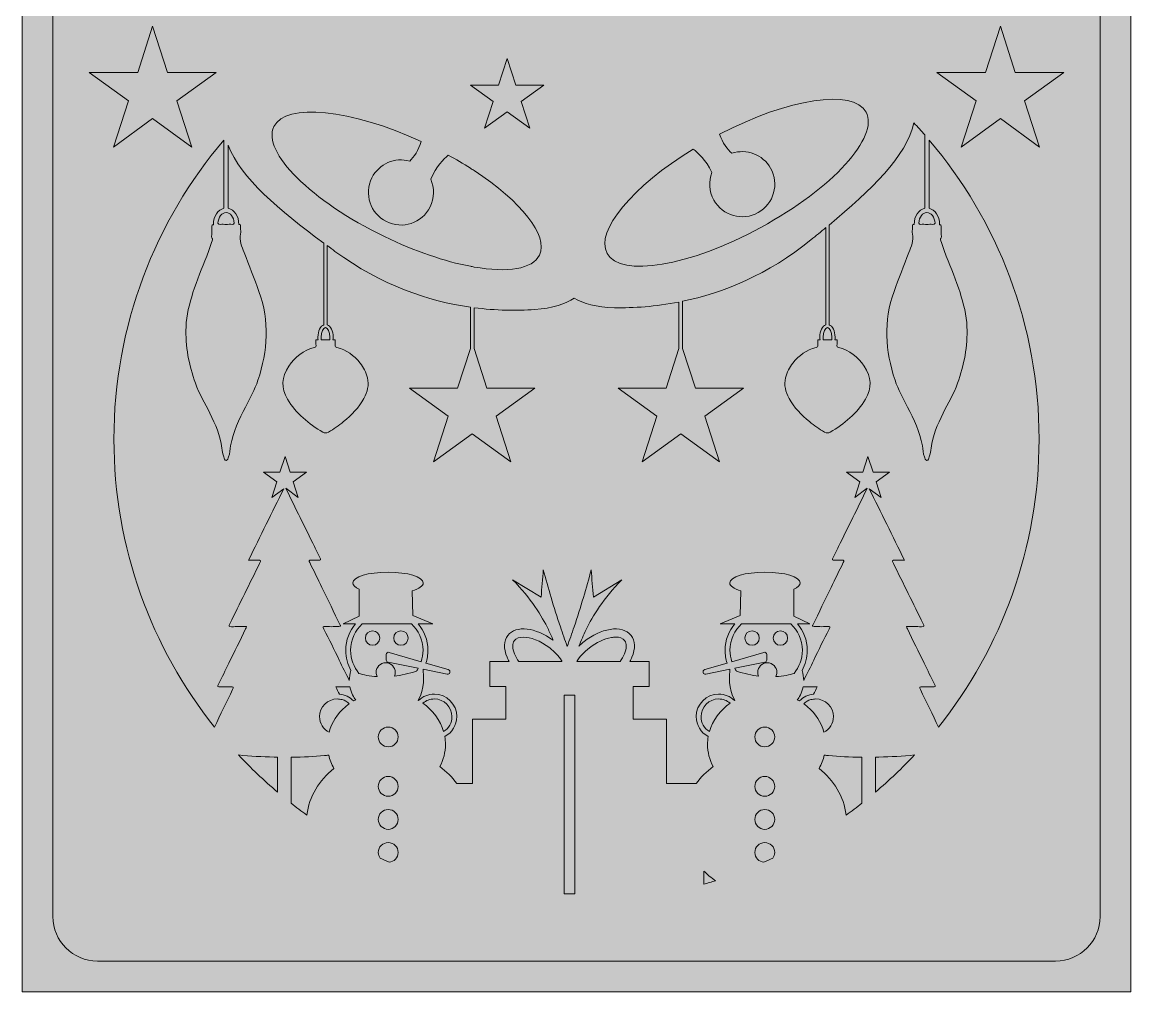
# Model space of a CAD drawing. Header units: centimetres. Extents: x 0.3 to 13.7, y -19.6 to -0.4.
# Drawn here: x 0.29 to 13.68, y -19.57 to -7.87 of the extents above; entities that cross this region are included whole.
import ezdxf

# ---------------------------------------------------------------- set-up
doc = ezdxf.new("R2010")
doc.units = ezdxf.units.CM
doc.header["$MEASUREMENT"] = 0
doc.layers.add('Layer 1', color=7, linetype='Continuous')

# ---------------------------------------------------------------- blocks, each defined once
blk = doc.blocks.new('block 2')
at = {"layer": 'Layer 1', "true_color": 0xe5c49d}
h = blk.add_hatch(color=31, dxfattribs=at)
h.dxf.hatch_style = 2
h.paths.add_polyline_path([(13.68, -19.572), (0.29, -19.572), (0.29, -0.443), (13.68, -0.443)])
at = {"layer": 'Layer 1', "lineweight": 0}
blk.add_lwpolyline([(13.68, -19.572), (0.29, -19.572), (0.29, -0.443), (13.68, -0.443), (13.68, -19.572)], dxfattribs=at)
blk = doc.blocks.new('block 3')
at = {"layer": 'Layer 1', "true_color": 0x6f3415}
h = blk.add_hatch(color=36, dxfattribs=at)
h.dxf.hatch_style = 2
edge = h.paths.add_edge_path()
edge.add_spline(control_points=[(4.522, -15.214), (4.474, -15.214), (4.435, -15.253), (4.435, -15.301), (4.435, -15.349), (4.474, -15.388), (4.522, -15.388), (4.57, -15.388), (4.609, -15.349), (4.609, -15.301), (4.609, -15.253), (4.57, -15.214), (4.522, -15.214)], knot_values=[0, 0, 0, 0, 1, 1, 1, 2, 2, 2, 3, 3, 3, 4, 4, 4, 4], degree=3, periodic=1)
h = blk.add_hatch(color=36, dxfattribs=at)
h.dxf.hatch_style = 2
edge = h.paths.add_edge_path()
edge.add_spline(control_points=[(4.865, -15.388), (4.913, -15.388), (4.952, -15.349), (4.952, -15.301), (4.952, -15.253), (4.913, -15.214), (4.865, -15.214), (4.817, -15.214), (4.778, -15.253), (4.778, -15.301), (4.778, -15.349), (4.817, -15.388), (4.865, -15.388)], knot_values=[0, 0, 0, 0, 1, 1, 1, 2, 2, 2, 3, 3, 3, 4, 4, 4, 4], degree=3, periodic=1)
h = blk.add_hatch(color=36, dxfattribs=at)
h.dxf.hatch_style = 2
edge = h.paths.add_edge_path()
edge.add_spline(control_points=[(9.105, -15.214), (9.057, -15.214), (9.018, -15.253), (9.018, -15.301), (9.018, -15.349), (9.057, -15.388), (9.105, -15.388), (9.153, -15.388), (9.192, -15.349), (9.192, -15.301), (9.192, -15.253), (9.153, -15.214), (9.105, -15.214)], knot_values=[0, 0, 0, 0, 1, 1, 1, 2, 2, 2, 3, 3, 3, 4, 4, 4, 4], degree=3, periodic=1)
h = blk.add_hatch(color=36, dxfattribs=at)
h.dxf.hatch_style = 2
edge = h.paths.add_edge_path()
edge.add_spline(control_points=[(9.448, -15.214), (9.4, -15.214), (9.361, -15.253), (9.361, -15.301), (9.361, -15.349), (9.4, -15.388), (9.448, -15.388), (9.496, -15.388), (9.535, -15.349), (9.535, -15.301), (9.535, -15.253), (9.496, -15.214), (9.448, -15.214)], knot_values=[0, 0, 0, 0, 1, 1, 1, 2, 2, 2, 3, 3, 3, 4, 4, 4, 4], degree=3, periodic=1)
at = {"layer": 'Layer 1', "lineweight": 0}
for points in [[(1.099, -8.472), (1.685, -8.472), (1.866, -7.914), (2.047, -8.472), (2.634, -8.472), (2.159, -8.816), (2.341, -9.374), (1.866, -9.029), (1.392, -9.374), (1.573, -8.816), (1.099, -8.472)], [(12.397, -8.816), (12.578, -9.374), (12.104, -9.029), (11.629, -9.374), (11.811, -8.816), (11.336, -8.472), (11.923, -8.472), (12.104, -7.914), (12.285, -8.472), (12.871, -8.472), (12.397, -8.816)], [(6.42, -9.144), (6.148, -8.946), (5.875, -9.144), (5.979, -8.823), (5.706, -8.625), (6.043, -8.625), (6.148, -8.304), (6.252, -8.625), (6.589, -8.625), (6.316, -8.823), (6.42, -9.144)], [(6.963, -18.388), (6.837, -18.388), (6.837, -15.992), (6.963, -15.992), (6.963, -18.388)]]:
    blk.add_lwpolyline(points, dxfattribs=at)
for points, knots in [([(12.77, -0.815), (12.77, -0.815), (1.2, -0.815), (1.2, -0.815), (0.903, -0.815), (0.661, -1.056), (0.661, -1.353), (0.661, -1.353), (0.661, -18.662), (0.661, -18.662), (0.661, -18.959), (0.903, -19.2), (1.2, -19.2), (1.2, -19.2), (12.77, -19.2), (12.77, -19.2), (13.067, -19.2), (13.309, -18.959), (13.309, -18.662), (13.309, -18.662), (13.309, -1.353), (13.309, -1.353), (13.309, -1.056), (13.067, -0.815), (12.77, -0.815)], [0, 0, 0, 0, 1, 1, 1, 2, 2, 2, 3, 3, 3, 4, 4, 4, 5, 5, 5, 6, 6, 6, 7, 7, 7, 8, 8, 8, 8]), ([(9.212, -10.343), (8.348, -10.814), (7.516, -10.954), (7.354, -10.656), (7.206, -10.386), (7.662, -9.847), (8.394, -9.398), (8.453, -9.441), (8.546, -9.527), (8.62, -9.679), (8.579, -9.785), (8.584, -9.907), (8.644, -10.013), (8.751, -10.203), (8.99, -10.27), (9.179, -10.163), (9.369, -10.057), (9.436, -9.817), (9.33, -9.628), (9.235, -9.461), (9.037, -9.389), (8.862, -9.448), (8.812, -9.4), (8.747, -9.322), (8.713, -9.218), (9.544, -8.785), (10.325, -8.664), (10.482, -8.952), (10.644, -9.249), (10.075, -9.873), (9.212, -10.343)], [0, 0, 0, 0, 1, 1, 1, 2, 2, 2, 3, 3, 3, 4, 4, 4, 5, 5, 5, 6, 6, 6, 7, 7, 7, 8, 8, 8, 9, 9, 9, 10, 10, 10, 10]), ([(3.33, -9.126), (3.472, -8.831), (4.258, -8.913), (5.109, -9.305), (5.08, -9.411), (5.019, -9.492), (4.971, -9.542), (4.793, -9.492), (4.599, -9.573), (4.513, -9.745), (4.416, -9.939), (4.495, -10.175), (4.689, -10.272), (4.883, -10.37), (5.119, -10.291), (5.216, -10.096), (5.271, -9.988), (5.27, -9.865), (5.224, -9.762), (5.291, -9.606), (5.38, -9.516), (5.436, -9.47), (5.529, -9.521), (5.619, -9.574), (5.703, -9.627), (5.718, -9.637), (5.733, -9.647), (5.748, -9.657), (6.317, -10.029), (6.651, -10.44), (6.537, -10.676), (6.454, -10.848), (6.153, -10.891), (5.748, -10.821), (5.733, -10.818), (5.718, -10.815), (5.703, -10.812), (5.397, -10.754), (5.035, -10.632), (4.666, -10.454), (3.78, -10.026), (3.182, -9.431), (3.33, -9.126)], [0, 0, 0, 0, 1, 1, 1, 2, 2, 2, 3, 3, 3, 4, 4, 4, 5, 5, 5, 6, 6, 6, 7, 7, 7, 8, 8, 8, 9, 9, 9, 10, 10, 10, 11, 11, 11, 12, 12, 12, 13, 13, 13, 14, 14, 14, 14]), ([(11.358, -16.375), (11.285, -16.224), (11.212, -16.073), (11.138, -15.923), (11.124, -15.894), (11.132, -15.888), (11.16, -15.89), (11.203, -15.891), (11.245, -15.889), (11.287, -15.891), (11.317, -15.892), (11.325, -15.887), (11.309, -15.857), (11.266, -15.773), (11.226, -15.689), (11.185, -15.605), (11.116, -15.466), (11.048, -15.327), (10.981, -15.188), (10.977, -15.182), (10.975, -15.175), (10.97, -15.163), (11.033, -15.163), (11.092, -15.161), (11.152, -15.164), (11.187, -15.165), (11.185, -15.154), (11.172, -15.128), (11.052, -14.885), (10.932, -14.642), (10.812, -14.399), (10.794, -14.362), (10.794, -14.362), (10.835, -14.361), (10.835, -14.361), (10.946, -14.361), (10.946, -14.361), (10.803, -14.07), (10.662, -13.783), (10.521, -13.497), (10.521, -13.497), (10.666, -13.602), (10.666, -13.602), (10.666, -13.602), (10.605, -13.413), (10.605, -13.413), (10.605, -13.413), (10.766, -13.297), (10.766, -13.297), (10.766, -13.297), (10.567, -13.297), (10.567, -13.297), (10.567, -13.297), (10.505, -13.107), (10.505, -13.107), (10.505, -13.107), (10.444, -13.297), (10.444, -13.297), (10.444, -13.297), (10.245, -13.297), (10.245, -13.297), (10.245, -13.297), (10.406, -13.413), (10.406, -13.413), (10.406, -13.413), (10.345, -13.602), (10.345, -13.602), (10.345, -13.602), (10.496, -13.492), (10.496, -13.492), (10.496, -13.493), (10.495, -13.495), (10.494, -13.496), (10.379, -13.73), (10.265, -13.964), (10.149, -14.197), (10.128, -14.242), (10.107, -14.286), (10.084, -14.33), (10.072, -14.353), (10.072, -14.364), (10.103, -14.362), (10.132, -14.36), (10.161, -14.362), (10.19, -14.361), (10.215, -14.36), (10.218, -14.368), (10.207, -14.39), (10.157, -14.49), (10.108, -14.59), (10.059, -14.69), (9.986, -14.841), (9.913, -14.993), (9.84, -15.144), (9.837, -15.148), (9.836, -15.152), (9.834, -15.159), (9.896, -15.163), (9.955, -15.165), (10.015, -15.161), (10.049, -15.159), (10.051, -15.163), (10.035, -15.193), (9.972, -15.317), (9.91, -15.442), (9.851, -15.567), (9.812, -15.65), (9.771, -15.731), (9.729, -15.812), (9.728, -15.775), (9.722, -15.735), (9.709, -15.691), (9.749, -15.62), (9.772, -15.537), (9.772, -15.448), (9.772, -15.326), (9.727, -15.214), (9.654, -15.128), (9.654, -15.128), (9.802, -15.128), (9.802, -15.128), (9.802, -15.128), (9.609, -15.035), (9.609, -15.035), (9.609, -15.035), (9.609, -14.711), (9.609, -14.711), (9.659, -14.689), (9.688, -14.663), (9.688, -14.635), (9.688, -14.563), (9.497, -14.505), (9.261, -14.505), (9.026, -14.505), (8.835, -14.563), (8.835, -14.635), (8.835, -14.673), (8.887, -14.707), (8.97, -14.73), (8.97, -14.73), (8.963, -15.029), (8.963, -15.029), (8.963, -15.029), (8.72, -15.128), (8.72, -15.128), (8.72, -15.128), (8.898, -15.128), (8.898, -15.128), (8.824, -15.214), (8.779, -15.326), (8.779, -15.448), (8.779, -15.502), (8.788, -15.554), (8.804, -15.603), (8.804, -15.603), (8.533, -15.682), (8.533, -15.682), (8.518, -15.687), (8.51, -15.703), (8.515, -15.718), (8.52, -15.731), (8.533, -15.738), (8.546, -15.736), (8.546, -15.736), (8.836, -15.678), (8.836, -15.678), (8.837, -15.679), (8.837, -15.681), (8.838, -15.682), (8.832, -15.731), (8.815, -15.919), (8.897, -16.052), (8.895, -16.053), (8.894, -16.054), (8.892, -16.054), (8.842, -16.005), (8.774, -15.977), (8.702, -15.977), (8.553, -15.977), (8.43, -16.099), (8.43, -16.249), (8.43, -16.351), (8.488, -16.443), (8.577, -16.49), (8.571, -16.521), (8.568, -16.552), (8.568, -16.585), (8.568, -16.678), (8.591, -16.77), (8.635, -16.853), (8.556, -16.91), (8.487, -16.979), (8.432, -17.055), (8.432, -17.055), (8.071, -17.055), (8.071, -17.055), (8.071, -17.055), (8.071, -16.28), (8.071, -16.28), (8.071, -16.28), (7.668, -16.28), (7.668, -16.28), (7.668, -16.28), (7.668, -15.884), (7.668, -15.884), (7.668, -15.884), (7.863, -15.884), (7.863, -15.884), (7.863, -15.884), (7.863, -15.584), (7.863, -15.584), (7.863, -15.584), (7.628, -15.584), (7.628, -15.584), (7.638, -15.567), (7.647, -15.55), (7.654, -15.532), (7.699, -15.428), (7.695, -15.334), (7.644, -15.268), (7.592, -15.203), (7.502, -15.177), (7.39, -15.196), (7.288, -15.213), (7.177, -15.265), (7.078, -15.343), (7.056, -15.36), (7.034, -15.379), (7.014, -15.399), (7.041, -15.333), (7.07, -15.264), (7.102, -15.198), (7.181, -15.035), (7.31, -14.822), (7.533, -14.597), (7.533, -14.597), (7.189, -14.807), (7.189, -14.807), (7.18, -14.696), (7.171, -14.586), (7.162, -14.476), (7.105, -14.695), (7.037, -14.925), (6.956, -15.164), (6.929, -15.245), (6.901, -15.325), (6.873, -15.402), (6.845, -15.325), (6.817, -15.245), (6.79, -15.164), (6.71, -14.925), (6.642, -14.695), (6.584, -14.476), (6.575, -14.586), (6.566, -14.696), (6.557, -14.807), (6.557, -14.807), (6.214, -14.597), (6.214, -14.597), (6.436, -14.822), (6.566, -15.035), (6.645, -15.198), (6.665, -15.241), (6.685, -15.285), (6.703, -15.328), (6.492, -15.171), (6.255, -15.144), (6.157, -15.268), (6.105, -15.334), (6.102, -15.428), (6.147, -15.532), (6.154, -15.55), (6.163, -15.567), (6.173, -15.584), (6.173, -15.584), (5.937, -15.584), (5.937, -15.584), (5.937, -15.584), (5.937, -15.884), (5.937, -15.884), (5.937, -15.884), (6.133, -15.884), (6.133, -15.884), (6.133, -15.884), (6.133, -16.28), (6.133, -16.28), (6.133, -16.28), (5.73, -16.28), (5.73, -16.28), (5.73, -16.28), (5.73, -17.055), (5.73, -17.055), (5.73, -17.055), (5.538, -17.055), (5.538, -17.055), (5.483, -16.979), (5.414, -16.91), (5.335, -16.853), (5.379, -16.77), (5.402, -16.678), (5.402, -16.585), (5.402, -16.552), (5.399, -16.521), (5.393, -16.49), (5.482, -16.443), (5.54, -16.351), (5.54, -16.249), (5.54, -16.099), (5.417, -15.977), (5.268, -15.977), (5.196, -15.977), (5.128, -16.005), (5.078, -16.054), (5.076, -16.054), (5.075, -16.053), (5.073, -16.052), (5.155, -15.919), (5.138, -15.731), (5.132, -15.682), (5.133, -15.681), (5.133, -15.679), (5.134, -15.678), (5.134, -15.678), (5.424, -15.736), (5.424, -15.736), (5.437, -15.738), (5.45, -15.731), (5.455, -15.718), (5.46, -15.703), (5.452, -15.687), (5.437, -15.682), (5.437, -15.682), (5.166, -15.603), (5.166, -15.603), (5.182, -15.554), (5.191, -15.502), (5.191, -15.448), (5.191, -15.326), (5.146, -15.214), (5.072, -15.128), (5.072, -15.128), (5.25, -15.128), (5.25, -15.128), (5.25, -15.128), (5.007, -15.029), (5.007, -15.029), (5.007, -15.029), (5, -14.73), (5, -14.73), (5.083, -14.707), (5.135, -14.673), (5.135, -14.635), (5.135, -14.563), (4.944, -14.505), (4.709, -14.505), (4.473, -14.505), (4.282, -14.563), (4.282, -14.635), (4.282, -14.663), (4.311, -14.689), (4.361, -14.711), (4.361, -14.711), (4.361, -15.035), (4.361, -15.035), (4.361, -15.035), (4.168, -15.128), (4.168, -15.128), (4.168, -15.128), (4.316, -15.128), (4.316, -15.128), (4.243, -15.214), (4.198, -15.326), (4.198, -15.448), (4.198, -15.537), (4.221, -15.62), (4.261, -15.691), (4.248, -15.735), (4.242, -15.775), (4.241, -15.812), (4.199, -15.731), (4.158, -15.65), (4.119, -15.567), (4.06, -15.442), (3.998, -15.317), (3.935, -15.193), (3.919, -15.163), (3.921, -15.159), (3.955, -15.161), (4.015, -15.165), (4.074, -15.163), (4.136, -15.159), (4.134, -15.152), (4.133, -15.148), (4.13, -15.144), (4.057, -14.993), (3.984, -14.841), (3.911, -14.69), (3.862, -14.59), (3.813, -14.49), (3.763, -14.39), (3.752, -14.368), (3.755, -14.36), (3.78, -14.361), (3.809, -14.362), (3.838, -14.36), (3.867, -14.362), (3.898, -14.364), (3.898, -14.353), (3.886, -14.33), (3.863, -14.286), (3.842, -14.242), (3.821, -14.197), (3.705, -13.964), (3.591, -13.73), (3.476, -13.496), (3.475, -13.495), (3.474, -13.493), (3.474, -13.492), (3.474, -13.492), (3.625, -13.602), (3.625, -13.602), (3.625, -13.602), (3.564, -13.413), (3.564, -13.413), (3.564, -13.413), (3.725, -13.297), (3.725, -13.297), (3.725, -13.297), (3.526, -13.297), (3.526, -13.297), (3.526, -13.297), (3.465, -13.107), (3.465, -13.107), (3.465, -13.107), (3.403, -13.297), (3.403, -13.297), (3.403, -13.297), (3.204, -13.297), (3.204, -13.297), (3.204, -13.297), (3.365, -13.413), (3.365, -13.413), (3.365, -13.413), (3.304, -13.602), (3.304, -13.602), (3.304, -13.602), (3.449, -13.497), (3.449, -13.497), (3.308, -13.783), (3.167, -14.07), (3.024, -14.361), (3.024, -14.361), (3.135, -14.361), (3.135, -14.361), (3.176, -14.362), (3.176, -14.362), (3.158, -14.399), (3.038, -14.642), (2.918, -14.885), (2.798, -15.128), (2.785, -15.154), (2.783, -15.165), (2.818, -15.164), (2.878, -15.161), (2.937, -15.163), (3, -15.163), (2.995, -15.175), (2.993, -15.182), (2.989, -15.188), (2.922, -15.327), (2.854, -15.466), (2.785, -15.605), (2.744, -15.689), (2.704, -15.773), (2.661, -15.857), (2.645, -15.887), (2.653, -15.892), (2.683, -15.891), (2.725, -15.889), (2.767, -15.891), (2.81, -15.89), (2.838, -15.888), (2.846, -15.894), (2.832, -15.923), (2.758, -16.073), (2.685, -16.224), (2.612, -16.375), (1.852, -15.42), (1.398, -14.212), (1.398, -12.9), (1.398, -11.524), (1.898, -10.263), (2.726, -9.288), (2.726, -9.288), (2.726, -10.112), (2.726, -10.112), (2.654, -10.129), (2.599, -10.209), (2.599, -10.306), (2.599, -10.306), (2.599, -10.31), (2.599, -10.31), (2.586, -10.312), (2.58, -10.318), (2.58, -10.336), (2.581, -10.376), (2.579, -10.415), (2.578, -10.455), (2.578, -10.46), (2.579, -10.468), (2.582, -10.471), (2.594, -10.481), (2.59, -10.492), (2.586, -10.503), (2.563, -10.566), (2.544, -10.629), (2.519, -10.691), (2.459, -10.835), (2.401, -10.981), (2.353, -11.13), (2.311, -11.264), (2.273, -11.4), (2.269, -11.542), (2.261, -11.777), (2.303, -12.004), (2.382, -12.225), (2.428, -12.352), (2.498, -12.467), (2.558, -12.587), (2.624, -12.721), (2.682, -12.858), (2.703, -13.007), (2.708, -13.043), (2.711, -13.079), (2.724, -13.113), (2.73, -13.13), (2.734, -13.156), (2.754, -13.155), (2.774, -13.154), (2.778, -13.129), (2.784, -13.112), (2.799, -13.069), (2.801, -13.024), (2.808, -12.979), (2.837, -12.811), (2.91, -12.66), (2.986, -12.511), (3.041, -12.405), (3.1, -12.302), (3.138, -12.188), (3.257, -11.832), (3.279, -11.476), (3.15, -11.116), (3.093, -10.958), (3.031, -10.803), (2.971, -10.646), (2.944, -10.574), (2.908, -10.503), (2.928, -10.42), (2.933, -10.397), (2.928, -10.372), (2.928, -10.348), (2.928, -10.311), (2.929, -10.306), (2.907, -10.306), (2.907, -10.306), (2.907, -10.306), (2.907, -10.306), (2.907, -10.209), (2.852, -10.128), (2.78, -10.112), (2.78, -10.112), (2.78, -9.35), (2.78, -9.35), (2.929, -9.75), (3.394, -10.132), (3.935, -10.534), (3.935, -10.534), (3.935, -11.518), (3.935, -11.518), (3.893, -11.532), (3.862, -11.593), (3.862, -11.667), (3.862, -11.679), (3.863, -11.689), (3.864, -11.7), (3.864, -11.7), (3.839, -11.7), (3.839, -11.7), (3.838, -11.703), (3.838, -11.706), (3.838, -11.71), (3.839, -11.729), (3.838, -11.749), (3.839, -11.769), (3.839, -11.782), (3.835, -11.787), (3.822, -11.791), (3.689, -11.827), (3.585, -11.904), (3.509, -12.019), (3.424, -12.149), (3.414, -12.282), (3.495, -12.417), (3.597, -12.588), (3.752, -12.717), (3.922, -12.815), (3.945, -12.828), (3.965, -12.826), (3.988, -12.814), (4.054, -12.778), (4.115, -12.734), (4.172, -12.687), (4.269, -12.607), (4.357, -12.519), (4.417, -12.407), (4.459, -12.329), (4.482, -12.247), (4.46, -12.157), (4.444, -12.092), (4.413, -12.033), (4.372, -11.98), (4.299, -11.886), (4.206, -11.823), (4.091, -11.793), (4.075, -11.788), (4.067, -11.782), (4.07, -11.764), (4.071, -11.746), (4.069, -11.728), (4.07, -11.711), (4.07, -11.707), (4.07, -11.703), (4.07, -11.7), (4.07, -11.7), (4.044, -11.7), (4.044, -11.7), (4.045, -11.689), (4.046, -11.679), (4.046, -11.667), (4.046, -11.593), (4.015, -11.532), (3.973, -11.518), (3.973, -11.518), (3.973, -10.562), (3.973, -10.562), (4.005, -10.585), (4.036, -10.608), (4.068, -10.632), (4.63, -11.044), (5.198, -11.233), (5.703, -11.306), (5.703, -11.306), (5.703, -11.804), (5.703, -11.804), (5.703, -11.804), (5.547, -12.283), (5.547, -12.283), (5.547, -12.283), (4.97, -12.283), (4.97, -12.283), (4.97, -12.283), (5.437, -12.623), (5.437, -12.623), (5.437, -12.623), (5.259, -13.172), (5.259, -13.172), (5.259, -13.172), (5.725, -12.833), (5.725, -12.833), (5.725, -12.833), (6.193, -13.172), (6.193, -13.172), (6.193, -13.172), (6.014, -12.623), (6.014, -12.623), (6.014, -12.623), (6.482, -12.283), (6.482, -12.283), (6.482, -12.283), (5.904, -12.283), (5.904, -12.283), (5.904, -12.283), (5.748, -11.804), (5.748, -11.804), (5.748, -11.804), (5.748, -11.312), (5.748, -11.312), (6.014, -11.347), (6.262, -11.349), (6.48, -11.335), (6.699, -11.32), (6.853, -11.267), (6.958, -11.196), (7.066, -11.262), (7.223, -11.308), (7.442, -11.312), (7.675, -11.316), (7.939, -11.299), (8.222, -11.244), (8.222, -11.244), (8.222, -11.804), (8.222, -11.804), (8.222, -11.804), (8.066, -12.283), (8.066, -12.283), (8.066, -12.283), (7.488, -12.283), (7.488, -12.283), (7.488, -12.283), (7.956, -12.623), (7.956, -12.623), (7.956, -12.623), (7.777, -13.172), (7.777, -13.172), (7.777, -13.172), (8.245, -12.833), (8.245, -12.833), (8.245, -12.833), (8.711, -13.172), (8.711, -13.172), (8.711, -13.172), (8.533, -12.623), (8.533, -12.623), (8.533, -12.623), (9, -12.283), (9, -12.283), (9, -12.283), (8.423, -12.283), (8.423, -12.283), (8.423, -12.283), (8.267, -11.804), (8.267, -11.804), (8.267, -11.804), (8.267, -11.235), (8.267, -11.235), (8.755, -11.133), (9.294, -10.916), (9.817, -10.492), (9.878, -10.443), (9.938, -10.394), (9.997, -10.345), (9.997, -10.345), (9.997, -11.518), (9.997, -11.518), (9.955, -11.532), (9.924, -11.593), (9.924, -11.667), (9.924, -11.679), (9.925, -11.689), (9.926, -11.7), (9.926, -11.7), (9.9, -11.7), (9.9, -11.7), (9.9, -11.703), (9.9, -11.707), (9.9, -11.711), (9.901, -11.728), (9.899, -11.746), (9.9, -11.764), (9.903, -11.782), (9.895, -11.788), (9.879, -11.793), (9.764, -11.823), (9.671, -11.886), (9.598, -11.98), (9.557, -12.033), (9.526, -12.092), (9.51, -12.157), (9.488, -12.247), (9.511, -12.329), (9.553, -12.407), (9.613, -12.519), (9.701, -12.607), (9.798, -12.687), (9.855, -12.734), (9.916, -12.778), (9.982, -12.814), (10.005, -12.826), (10.025, -12.828), (10.048, -12.815), (10.218, -12.717), (10.373, -12.588), (10.475, -12.417), (10.556, -12.282), (10.546, -12.149), (10.461, -12.019), (10.385, -11.904), (10.281, -11.827), (10.148, -11.791), (10.135, -11.787), (10.131, -11.782), (10.131, -11.769), (10.132, -11.749), (10.131, -11.729), (10.132, -11.71), (10.132, -11.706), (10.132, -11.703), (10.131, -11.7), (10.131, -11.7), (10.106, -11.7), (10.106, -11.7), (10.107, -11.689), (10.108, -11.679), (10.108, -11.667), (10.108, -11.593), (10.077, -11.532), (10.035, -11.518), (10.035, -11.518), (10.035, -10.314), (10.035, -10.314), (10.545, -9.89), (10.967, -9.488), (11.06, -9.082), (11.105, -9.129), (11.148, -9.177), (11.19, -9.226), (11.19, -9.226), (11.19, -10.112), (11.19, -10.112), (11.118, -10.128), (11.063, -10.209), (11.063, -10.306), (11.063, -10.306), (11.063, -10.306), (11.063, -10.306), (11.041, -10.306), (11.042, -10.311), (11.042, -10.348), (11.042, -10.372), (11.037, -10.397), (11.042, -10.42), (11.062, -10.503), (11.026, -10.574), (10.999, -10.646), (10.939, -10.803), (10.877, -10.958), (10.82, -11.116), (10.691, -11.476), (10.713, -11.832), (10.832, -12.188), (10.87, -12.302), (10.929, -12.405), (10.984, -12.511), (11.06, -12.66), (11.133, -12.811), (11.162, -12.979), (11.169, -13.024), (11.171, -13.069), (11.186, -13.112), (11.192, -13.129), (11.196, -13.154), (11.216, -13.155), (11.236, -13.156), (11.24, -13.13), (11.246, -13.113), (11.259, -13.079), (11.262, -13.043), (11.267, -13.007), (11.288, -12.858), (11.346, -12.721), (11.412, -12.587), (11.472, -12.467), (11.542, -12.352), (11.588, -12.225), (11.667, -12.004), (11.709, -11.777), (11.701, -11.542), (11.697, -11.4), (11.659, -11.264), (11.617, -11.13), (11.569, -10.981), (11.511, -10.835), (11.451, -10.691), (11.426, -10.629), (11.407, -10.566), (11.384, -10.503), (11.38, -10.492), (11.376, -10.481), (11.388, -10.471), (11.391, -10.468), (11.392, -10.46), (11.392, -10.455), (11.391, -10.415), (11.389, -10.376), (11.39, -10.336), (11.39, -10.318), (11.384, -10.312), (11.371, -10.31), (11.371, -10.31), (11.371, -10.306), (11.371, -10.306), (11.371, -10.209), (11.316, -10.129), (11.244, -10.112), (11.244, -10.112), (11.244, -9.288), (11.244, -9.288), (12.072, -10.263), (12.572, -11.524), (12.572, -12.9), (12.572, -14.212), (12.118, -15.42), (11.358, -16.375)], [0, 0, 0, 0, 1, 1, 1, 2, 2, 2, 3, 3, 3, 4, 4, 4, 5, 5, 5, 6, 6, 6, 7, 7, 7, 8, 8, 8, 9, 9, 9, 10, 10, 10, 11, 11, 11, 12, 12, 12, 13, 13, 13, 14, 14, 14, 15, 15, 15, 16, 16, 16, 17, 17, 17, 18, 18, 18, 19, 19, 19, 20, 20, 20, 21, 21, 21, 22, 22, 22, 23, 23, 23, 24, 24, 24, 25, 25, 25, 26, 26, 26, 27, 27, 27, 28, 28, 28, 29, 29, 29, 30, 30, 30, 31, 31, 31, 32, 32, 32, 33, 33, 33, 34, 34, 34, 35, 35, 35, 36, 36, 36, 37, 37, 37, 38, 38, 38, 39, 39, 39, 40, 40, 40, 41, 41, 41, 42, 42, 42, 43, 43, 43, 44, 44, 44, 45, 45, 45, 46, 46, 46, 47, 47, 47, 48, 48, 48, 49, 49, 49, 50, 50, 50, 51, 51, 51, 52, 52, 52, 53, 53, 53, 54, 54, 54, 55, 55, 55, 56, 56, 56, 57, 57, 57, 58, 58, 58, 59, 59, 59, 60, 60, 60, 61, 61, 61, 62, 62, 62, 63, 63, 63, 64, 64, 64, 65, 65, 65, 66, 66, 66, 67, 67, 67, 68, 68, 68, 69, 69, 69, 70, 70, 70, 71, 71, 71, 72, 72, 72, 73, 73, 73, 74, 74, 74, 75, 75, 75, 76, 76, 76, 77, 77, 77, 78, 78, 78, 79, 79, 79, 80, 80, 80, 81, 81, 81, 82, 82, 82, 83, 83, 83, 84, 84, 84, 85, 85, 85, 86, 86, 86, 87, 87, 87, 88, 88, 88, 89, 89, 89, 90, 90, 90, 91, 91, 91, 92, 92, 92, 93, 93, 93, 94, 94, 94, 95, 95, 95, 96, 96, 96, 97, 97, 97, 98, 98, 98, 99, 99, 99, 100, 100, 100, 101, 101, 101, 102, 102, 102, 103, 103, 103, 104, 104, 104, 105, 105, 105, 106, 106, 106, 107, 107, 107, 108, 108, 108, 109, 109, 109, 110, 110, 110, 111, 111, 111, 112, 112, 112, 113, 113, 113, 114, 114, 114, 115, 115, 115, 116, 116, 116, 117, 117, 117, 118, 118, 118, 119, 119, 119, 120, 120, 120, 121, 121, 121, 122, 122, 122, 123, 123, 123, 124, 124, 124, 125, 125, 125, 126, 126, 126, 127, 127, 127, 128, 128, 128, 129, 129, 129, 130, 130, 130, 131, 131, 131, 132, 132, 132, 133, 133, 133, 134, 134, 134, 135, 135, 135, 136, 136, 136, 137, 137, 137, 138, 138, 138, 139, 139, 139, 140, 140, 140, 141, 141, 141, 142, 142, 142, 143, 143, 143, 144, 144, 144, 145, 145, 145, 146, 146, 146, 147, 147, 147, 148, 148, 148, 149, 149, 149, 150, 150, 150, 151, 151, 151, 152, 152, 152, 153, 153, 153, 154, 154, 154, 155, 155, 155, 156, 156, 156, 157, 157, 157, 158, 158, 158, 159, 159, 159, 160, 160, 160, 161, 161, 161, 162, 162, 162, 163, 163, 163, 164, 164, 164, 165, 165, 165, 166, 166, 166, 167, 167, 167, 168, 168, 168, 169, 169, 169, 170, 170, 170, 171, 171, 171, 172, 172, 172, 173, 173, 173, 174, 174, 174, 175, 175, 175, 176, 176, 176, 177, 177, 177, 178, 178, 178, 179, 179, 179, 180, 180, 180, 181, 181, 181, 182, 182, 182, 183, 183, 183, 184, 184, 184, 185, 185, 185, 186, 186, 186, 187, 187, 187, 188, 188, 188, 189, 189, 189, 190, 190, 190, 191, 191, 191, 192, 192, 192, 193, 193, 193, 194, 194, 194, 195, 195, 195, 196, 196, 196, 197, 197, 197, 198, 198, 198, 199, 199, 199, 200, 200, 200, 201, 201, 201, 202, 202, 202, 203, 203, 203, 204, 204, 204, 205, 205, 205, 206, 206, 206, 207, 207, 207, 208, 208, 208, 209, 209, 209, 210, 210, 210, 211, 211, 211, 212, 212, 212, 213, 213, 213, 214, 214, 214, 215, 215, 215, 216, 216, 216, 217, 217, 217, 218, 218, 218, 219, 219, 219, 220, 220, 220, 221, 221, 221, 222, 222, 222, 223, 223, 223, 224, 224, 224, 225, 225, 225, 226, 226, 226, 227, 227, 227, 228, 228, 228, 229, 229, 229, 230, 230, 230, 231, 231, 231, 232, 232, 232, 233, 233, 233, 234, 234, 234, 235, 235, 235, 236, 236, 236, 237, 237, 237, 238, 238, 238, 239, 239, 239, 240, 240, 240, 241, 241, 241, 242, 242, 242, 243, 243, 243, 244, 244, 244, 245, 245, 245, 246, 246, 246, 247, 247, 247, 248, 248, 248, 249, 249, 249, 250, 250, 250, 251, 251, 251, 252, 252, 252, 253, 253, 253, 254, 254, 254, 255, 255, 255, 256, 256, 256, 257, 257, 257, 258, 258, 258, 259, 259, 259, 260, 260, 260, 261, 261, 261, 262, 262, 262, 263, 263, 263, 264, 264, 264, 265, 265, 265, 266, 266, 266, 267, 267, 267, 268, 268, 268, 269, 269, 269, 270, 270, 270, 271, 271, 271, 272, 272, 272, 273, 273, 273, 274, 274, 274, 275, 275, 275, 276, 276, 276, 277, 277, 277, 278, 278, 278, 279, 279, 279, 280, 280, 280, 281, 281, 281, 282, 282, 282, 283, 283, 283, 284, 284, 284, 285, 285, 285, 286, 286, 286, 287, 287, 287, 288, 288, 288, 289, 289, 289, 290, 290, 290, 291, 291, 291, 292, 292, 292, 293, 293, 293, 294, 294, 294, 295, 295, 295, 296, 296, 296, 297, 297, 297, 298, 298, 298, 299, 299, 299, 300, 300, 300, 301, 301, 301, 301]), ([(2.684, -10.306), (2.669, -10.306), (2.66, -10.302), (2.654, -10.293), (2.659, -10.22), (2.701, -10.163), (2.753, -10.163), (2.805, -10.163), (2.847, -10.219), (2.852, -10.291), (2.847, -10.301), (2.841, -10.307), (2.828, -10.306), (2.803, -10.305), (2.778, -10.306), (2.753, -10.306), (2.753, -10.306), (2.753, -10.306), (2.753, -10.306), (2.73, -10.306), (2.707, -10.305), (2.684, -10.306)], [0, 0, 0, 0, 1, 1, 1, 2, 2, 2, 3, 3, 3, 4, 4, 4, 5, 5, 5, 6, 6, 6, 7, 7, 7, 7]), ([(11.316, -10.293), (11.31, -10.302), (11.301, -10.306), (11.286, -10.306), (11.263, -10.305), (11.24, -10.306), (11.217, -10.306), (11.217, -10.306), (11.217, -10.306), (11.217, -10.306), (11.192, -10.306), (11.167, -10.305), (11.142, -10.306), (11.129, -10.307), (11.123, -10.301), (11.118, -10.291), (11.123, -10.219), (11.165, -10.163), (11.217, -10.163), (11.269, -10.163), (11.311, -10.22), (11.316, -10.293)], [0, 0, 0, 0, 1, 1, 1, 2, 2, 2, 3, 3, 3, 4, 4, 4, 5, 5, 5, 6, 6, 6, 7, 7, 7, 7]), ([(4.007, -11.667), (4.007, -11.679), (4.006, -11.69), (4.005, -11.7), (4.005, -11.7), (3.903, -11.7), (3.903, -11.7), (3.902, -11.69), (3.9, -11.679), (3.9, -11.667), (3.9, -11.602), (3.929, -11.553), (3.954, -11.553), (3.979, -11.553), (4.007, -11.602), (4.007, -11.667)], [0, 0, 0, 0, 1, 1, 1, 2, 2, 2, 3, 3, 3, 4, 4, 4, 5, 5, 5, 5]), ([(10.07, -11.667), (10.07, -11.679), (10.068, -11.69), (10.067, -11.7), (10.067, -11.7), (9.965, -11.7), (9.965, -11.7), (9.964, -11.69), (9.963, -11.679), (9.963, -11.667), (9.963, -11.602), (9.991, -11.553), (10.016, -11.553), (10.041, -11.553), (10.07, -11.602), (10.07, -11.667)], [0, 0, 0, 0, 1, 1, 1, 2, 2, 2, 3, 3, 3, 4, 4, 4, 5, 5, 5, 5]), ([(4.786, -15.76), (4.793, -15.746), (4.796, -15.731), (4.796, -15.715), (4.796, -15.651), (4.744, -15.599), (4.681, -15.599), (4.617, -15.599), (4.565, -15.651), (4.565, -15.715), (4.565, -15.733), (4.57, -15.751), (4.578, -15.766), (4.486, -15.76), (4.411, -15.744), (4.357, -15.727), (4.295, -15.651), (4.257, -15.554), (4.257, -15.448), (4.257, -15.322), (4.311, -15.208), (4.397, -15.128), (4.397, -15.128), (4.991, -15.128), (4.991, -15.128), (5.078, -15.208), (5.132, -15.322), (5.132, -15.448), (5.132, -15.497), (5.124, -15.543), (5.109, -15.586), (5.109, -15.586), (4.723, -15.473), (4.723, -15.473), (4.706, -15.468), (4.688, -15.481), (4.688, -15.499), (4.688, -15.499), (4.687, -15.566), (4.687, -15.566), (4.687, -15.579), (4.696, -15.591), (4.709, -15.593), (4.709, -15.593), (5.074, -15.666), (5.074, -15.666), (5.067, -15.677), (5.06, -15.688), (5.053, -15.699), (4.957, -15.731), (4.868, -15.751), (4.786, -15.76)], [0, 0, 0, 0, 1, 1, 1, 2, 2, 2, 3, 3, 3, 4, 4, 4, 5, 5, 5, 6, 6, 6, 7, 7, 7, 8, 8, 8, 9, 9, 9, 10, 10, 10, 11, 11, 11, 12, 12, 12, 13, 13, 13, 14, 14, 14, 15, 15, 15, 16, 16, 16, 17, 17, 17, 17]), ([(9.392, -15.766), (9.4, -15.751), (9.405, -15.733), (9.405, -15.715), (9.405, -15.651), (9.353, -15.599), (9.289, -15.599), (9.226, -15.599), (9.174, -15.651), (9.174, -15.715), (9.174, -15.731), (9.177, -15.746), (9.184, -15.76), (9.102, -15.751), (9.013, -15.731), (8.917, -15.699), (8.91, -15.688), (8.903, -15.677), (8.896, -15.666), (8.896, -15.666), (9.261, -15.593), (9.261, -15.593), (9.274, -15.591), (9.283, -15.579), (9.283, -15.566), (9.283, -15.566), (9.282, -15.499), (9.282, -15.499), (9.282, -15.481), (9.264, -15.468), (9.247, -15.473), (9.247, -15.473), (8.861, -15.586), (8.861, -15.586), (8.846, -15.543), (8.838, -15.497), (8.838, -15.448), (8.838, -15.322), (8.892, -15.208), (8.979, -15.128), (8.979, -15.128), (9.573, -15.128), (9.573, -15.128), (9.659, -15.208), (9.713, -15.322), (9.713, -15.448), (9.713, -15.554), (9.675, -15.651), (9.613, -15.727), (9.559, -15.744), (9.484, -15.76), (9.392, -15.766)], [0, 0, 0, 0, 1, 1, 1, 2, 2, 2, 3, 3, 3, 4, 4, 4, 5, 5, 5, 6, 6, 6, 7, 7, 7, 8, 8, 8, 9, 9, 9, 10, 10, 10, 11, 11, 11, 12, 12, 12, 13, 13, 13, 14, 14, 14, 15, 15, 15, 16, 16, 16, 17, 17, 17, 17]), ([(4.522, -15.214), (4.474, -15.214), (4.435, -15.253), (4.435, -15.301), (4.435, -15.349), (4.474, -15.388), (4.522, -15.388), (4.57, -15.388), (4.609, -15.349), (4.609, -15.301), (4.609, -15.253), (4.57, -15.214), (4.522, -15.214)], [0, 0, 0, 0, 1, 1, 1, 2, 2, 2, 3, 3, 3, 4, 4, 4, 4]), ([(4.865, -15.388), (4.913, -15.388), (4.952, -15.349), (4.952, -15.301), (4.952, -15.253), (4.913, -15.214), (4.865, -15.214), (4.817, -15.214), (4.778, -15.253), (4.778, -15.301), (4.778, -15.349), (4.817, -15.388), (4.865, -15.388)], [0, 0, 0, 0, 1, 1, 1, 2, 2, 2, 3, 3, 3, 4, 4, 4, 4]), ([(9.105, -15.214), (9.057, -15.214), (9.018, -15.253), (9.018, -15.301), (9.018, -15.349), (9.057, -15.388), (9.105, -15.388), (9.153, -15.388), (9.192, -15.349), (9.192, -15.301), (9.192, -15.253), (9.153, -15.214), (9.105, -15.214)], [0, 0, 0, 0, 1, 1, 1, 2, 2, 2, 3, 3, 3, 4, 4, 4, 4]), ([(9.448, -15.214), (9.4, -15.214), (9.361, -15.253), (9.361, -15.301), (9.361, -15.349), (9.4, -15.388), (9.448, -15.388), (9.496, -15.388), (9.535, -15.349), (9.535, -15.301), (9.535, -15.253), (9.496, -15.214), (9.448, -15.214)], [0, 0, 0, 0, 1, 1, 1, 2, 2, 2, 3, 3, 3, 4, 4, 4, 4]), ([(6.805, -15.584), (6.805, -15.584), (6.29, -15.584), (6.29, -15.584), (6.268, -15.554), (6.251, -15.524), (6.238, -15.493), (6.208, -15.425), (6.207, -15.365), (6.235, -15.33), (6.256, -15.303), (6.294, -15.29), (6.344, -15.29), (6.429, -15.29), (6.546, -15.331), (6.661, -15.42), (6.719, -15.466), (6.768, -15.518), (6.804, -15.572), (6.805, -15.574), (6.807, -15.576), (6.808, -15.578), (6.807, -15.58), (6.806, -15.582), (6.805, -15.584)], [0, 0, 0, 0, 1, 1, 1, 2, 2, 2, 3, 3, 3, 4, 4, 4, 5, 5, 5, 6, 6, 6, 7, 7, 7, 8, 8, 8, 8]), ([(7.563, -15.493), (7.55, -15.524), (7.532, -15.554), (7.511, -15.584), (7.511, -15.584), (6.988, -15.584), (6.988, -15.584), (7.024, -15.526), (7.077, -15.47), (7.14, -15.42), (7.226, -15.353), (7.32, -15.308), (7.406, -15.294), (7.424, -15.291), (7.442, -15.289), (7.457, -15.289), (7.507, -15.289), (7.545, -15.303), (7.566, -15.33), (7.593, -15.365), (7.593, -15.425), (7.563, -15.493)], [0, 0, 0, 0, 1, 1, 1, 2, 2, 2, 3, 3, 3, 4, 4, 4, 5, 5, 5, 6, 6, 6, 7, 7, 7, 7]), ([(4.291, -16.06), (4.246, -16.013), (4.186, -15.984), (4.121, -15.978), (4.107, -15.95), (4.093, -15.921), (4.078, -15.89), (4.138, -15.89), (4.192, -15.889), (4.246, -15.891), (4.246, -15.891), (4.248, -15.891), (4.248, -15.891), (4.262, -15.967), (4.297, -16.019), (4.318, -16.045), (4.309, -16.05), (4.3, -16.055), (4.291, -16.06)], [0, 0, 0, 0, 1, 1, 1, 2, 2, 2, 3, 3, 3, 4, 4, 4, 5, 5, 5, 6, 6, 6, 6]), ([(9.652, -16.045), (9.673, -16.019), (9.708, -15.967), (9.722, -15.891), (9.722, -15.891), (9.724, -15.891), (9.724, -15.891), (9.778, -15.889), (9.832, -15.89), (9.892, -15.89), (9.877, -15.921), (9.863, -15.95), (9.849, -15.978), (9.784, -15.984), (9.724, -16.013), (9.679, -16.06), (9.67, -16.055), (9.661, -16.05), (9.652, -16.045)], [0, 0, 0, 0, 1, 1, 1, 2, 2, 2, 3, 3, 3, 4, 4, 4, 5, 5, 5, 6, 6, 6, 6]), ([(4.195, -16.13), (4.099, -16.212), (4.029, -16.319), (3.997, -16.438), (3.927, -16.402), (3.882, -16.329), (3.882, -16.249), (3.882, -16.131), (3.978, -16.036), (4.095, -16.036), (4.115, -16.036), (4.134, -16.039), (4.153, -16.044), (4.186, -16.053), (4.216, -16.07), (4.241, -16.094), (4.225, -16.105), (4.21, -16.117), (4.195, -16.13)], [0, 0, 0, 0, 1, 1, 1, 2, 2, 2, 3, 3, 3, 4, 4, 4, 5, 5, 5, 6, 6, 6, 6]), ([(5.129, -16.087), (5.167, -16.054), (5.216, -16.036), (5.268, -16.036), (5.385, -16.036), (5.481, -16.131), (5.481, -16.249), (5.481, -16.324), (5.442, -16.392), (5.38, -16.43), (5.341, -16.292), (5.251, -16.173), (5.129, -16.087)], [0, 0, 0, 0, 1, 1, 1, 2, 2, 2, 3, 3, 3, 4, 4, 4, 4]), ([(8.59, -16.43), (8.528, -16.392), (8.489, -16.324), (8.489, -16.249), (8.489, -16.131), (8.585, -16.036), (8.702, -16.036), (8.754, -16.036), (8.803, -16.054), (8.841, -16.087), (8.719, -16.173), (8.629, -16.292), (8.59, -16.43)], [0, 0, 0, 0, 1, 1, 1, 2, 2, 2, 3, 3, 3, 4, 4, 4, 4]), ([(9.775, -16.13), (9.76, -16.117), (9.745, -16.105), (9.729, -16.094), (9.754, -16.07), (9.784, -16.053), (9.817, -16.044), (9.836, -16.039), (9.855, -16.036), (9.875, -16.036), (9.992, -16.036), (10.088, -16.131), (10.088, -16.249), (10.088, -16.329), (10.043, -16.402), (9.973, -16.438), (9.941, -16.319), (9.871, -16.212), (9.775, -16.13)], [0, 0, 0, 0, 1, 1, 1, 2, 2, 2, 3, 3, 3, 4, 4, 4, 5, 5, 5, 6, 6, 6, 6]), ([(4.711, -16.614), (4.645, -16.614), (4.591, -16.561), (4.591, -16.494), (4.591, -16.428), (4.645, -16.375), (4.711, -16.375), (4.777, -16.375), (4.831, -16.428), (4.831, -16.494), (4.831, -16.561), (4.777, -16.614), (4.711, -16.614)], [0, 0, 0, 0, 1, 1, 1, 2, 2, 2, 3, 3, 3, 4, 4, 4, 4]), ([(9.259, -16.614), (9.193, -16.614), (9.139, -16.561), (9.139, -16.494), (9.139, -16.428), (9.193, -16.375), (9.259, -16.375), (9.325, -16.375), (9.379, -16.428), (9.379, -16.494), (9.379, -16.561), (9.325, -16.614), (9.259, -16.614)], [0, 0, 0, 0, 1, 1, 1, 2, 2, 2, 3, 3, 3, 4, 4, 4, 4]), ([(3.373, -17.16), (3.208, -17.019), (3.051, -16.87), (2.903, -16.711), (3.045, -16.727), (3.189, -16.733), (3.332, -16.738), (3.349, -16.738), (3.363, -16.739), (3.373, -16.74), (3.373, -16.74), (3.373, -17.16), (3.373, -17.16)], [0, 0, 0, 0, 1, 1, 1, 2, 2, 2, 3, 3, 3, 4, 4, 4, 4]), ([(3.728, -17.438), (3.664, -17.391), (3.6, -17.344), (3.538, -17.295), (3.538, -17.295), (3.538, -16.739), (3.538, -16.739), (3.542, -16.738), (3.547, -16.738), (3.552, -16.738), (3.682, -16.738), (3.812, -16.731), (3.941, -16.719), (3.958, -16.718), (3.975, -16.716), (3.992, -16.715), (4.005, -16.77), (4.027, -16.824), (4.056, -16.875), (3.877, -17.016), (3.755, -17.214), (3.728, -17.438)], [0, 0, 0, 0, 1, 1, 1, 2, 2, 2, 3, 3, 3, 4, 4, 4, 5, 5, 5, 6, 6, 6, 7, 7, 7, 7]), ([(10.432, -17.295), (10.37, -17.344), (10.306, -17.391), (10.242, -17.438), (10.215, -17.214), (10.093, -17.016), (9.914, -16.875), (9.943, -16.824), (9.965, -16.77), (9.978, -16.715), (9.995, -16.716), (10.012, -16.718), (10.029, -16.719), (10.158, -16.731), (10.288, -16.738), (10.418, -16.738), (10.423, -16.738), (10.428, -16.738), (10.432, -16.739), (10.432, -16.739), (10.432, -17.295), (10.432, -17.295)], [0, 0, 0, 0, 1, 1, 1, 2, 2, 2, 3, 3, 3, 4, 4, 4, 5, 5, 5, 6, 6, 6, 7, 7, 7, 7]), ([(10.597, -17.16), (10.597, -17.16), (10.597, -16.74), (10.597, -16.74), (10.607, -16.739), (10.621, -16.738), (10.638, -16.738), (10.781, -16.733), (10.925, -16.727), (11.067, -16.711), (10.919, -16.87), (10.762, -17.019), (10.597, -17.16)], [0, 0, 0, 0, 1, 1, 1, 2, 2, 2, 3, 3, 3, 4, 4, 4, 4]), ([(4.711, -17.211), (4.645, -17.211), (4.591, -17.157), (4.591, -17.091), (4.591, -17.025), (4.645, -16.971), (4.711, -16.971), (4.777, -16.971), (4.831, -17.025), (4.831, -17.091), (4.831, -17.157), (4.777, -17.211), (4.711, -17.211)], [0, 0, 0, 0, 1, 1, 1, 2, 2, 2, 3, 3, 3, 4, 4, 4, 4]), ([(9.259, -17.211), (9.193, -17.211), (9.139, -17.157), (9.139, -17.091), (9.139, -17.025), (9.193, -16.971), (9.259, -16.971), (9.325, -16.971), (9.379, -17.025), (9.379, -17.091), (9.379, -17.157), (9.325, -17.211), (9.259, -17.211)], [0, 0, 0, 0, 1, 1, 1, 2, 2, 2, 3, 3, 3, 4, 4, 4, 4]), ([(4.711, -17.61), (4.645, -17.61), (4.591, -17.556), (4.591, -17.49), (4.591, -17.424), (4.645, -17.37), (4.711, -17.37), (4.777, -17.37), (4.831, -17.424), (4.831, -17.49), (4.831, -17.556), (4.777, -17.61), (4.711, -17.61)], [0, 0, 0, 0, 1, 1, 1, 2, 2, 2, 3, 3, 3, 4, 4, 4, 4]), ([(9.259, -17.61), (9.193, -17.61), (9.139, -17.556), (9.139, -17.49), (9.139, -17.424), (9.193, -17.37), (9.259, -17.37), (9.325, -17.37), (9.379, -17.424), (9.379, -17.49), (9.379, -17.556), (9.325, -17.61), (9.259, -17.61)], [0, 0, 0, 0, 1, 1, 1, 2, 2, 2, 3, 3, 3, 4, 4, 4, 4]), ([(4.721, -18.008), (4.685, -17.992), (4.65, -17.975), (4.614, -17.959), (4.6, -17.939), (4.591, -17.915), (4.591, -17.89), (4.591, -17.823), (4.645, -17.77), (4.711, -17.77), (4.777, -17.77), (4.831, -17.823), (4.831, -17.89), (4.831, -17.952), (4.783, -18.003), (4.721, -18.008)], [0, 0, 0, 0, 1, 1, 1, 2, 2, 2, 3, 3, 3, 4, 4, 4, 5, 5, 5, 5]), ([(9.356, -17.959), (9.32, -17.975), (9.285, -17.992), (9.249, -18.008), (9.187, -18.003), (9.139, -17.952), (9.139, -17.89), (9.139, -17.823), (9.193, -17.77), (9.259, -17.77), (9.325, -17.77), (9.379, -17.823), (9.379, -17.89), (9.379, -17.915), (9.37, -17.939), (9.356, -17.959)], [0, 0, 0, 0, 1, 1, 1, 2, 2, 2, 3, 3, 3, 4, 4, 4, 5, 5, 5, 5]), ([(8.522, -18.273), (8.522, -18.273), (8.522, -18.113), (8.522, -18.113), (8.564, -18.156), (8.612, -18.195), (8.664, -18.23), (8.617, -18.245), (8.569, -18.259), (8.522, -18.273)], [0, 0, 0, 0, 1, 1, 1, 2, 2, 2, 3, 3, 3, 3])]:
    blk.add_open_spline(points, degree=3, knots=knots, dxfattribs=at)

msp = doc.modelspace()

# ---------------------------------------------------------------- block references
at = {"layer": 'Layer 1'}
for name in ['block 2', 'block 3']:
    msp.add_blockref(name, (0, 0), dxfattribs=at)

doc.saveas('drawing.dxf')
